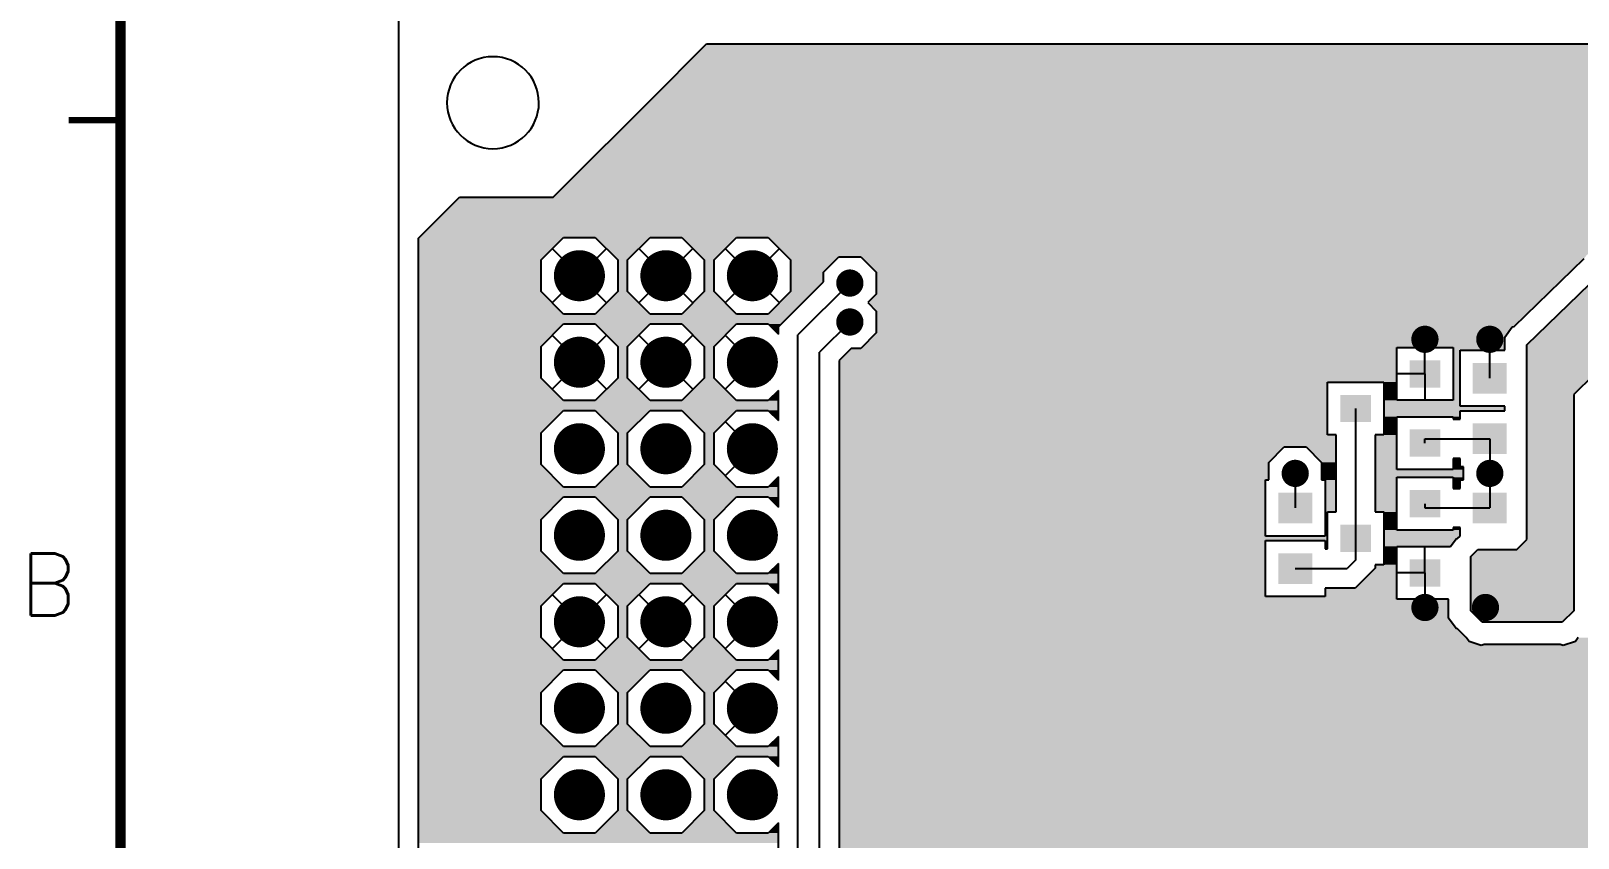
# Model space of a CAD drawing. Extents: x 295 to 953, y 10 to 290.
# Drawn here: x 487.6 to 562.6, y 205.2 to 244.3 of the extents above; entities that cross this region are included whole.
import ezdxf
from ezdxf.enums import TextEntityAlignment as Align

# ---------------------------------------------------------------- set-up
doc = ezdxf.new("R2010")
doc.units = 0
doc.header["$LTSCALE"] = 5
doc.header["$MEASUREMENT"] = 0
doc.layers.get('0').update_dxf_attribs({"linetype": 'CONTINUOUS', "lineweight": 25})
for name, color, linetype in [('L4-BOTTOM_GBR', 6, 'CONTINUOUS'), ('문자', 4, 'CONTINUOUS'), ('테두리', 3, 'CONTINUOUS')]:
    doc.layers.add(name, color=color, linetype=linetype)
doc.styles.get("Standard").update_dxf_attribs({"font": 'simplex.shx'})

# ---------------------------------------------------------------- blocks, each defined once
blk = doc.blocks.new('C')
at = {"layer": '테두리'}
for points, const_width in [([(15, 285), (15, 15), (405, 15), (405, 285), (15, 285)], 0.5), ([(12.5, 240), (15, 240)], 0.3)]:
    blk.add_lwpolyline(points, dxfattribs=dict(at, const_width=const_width))
at = {"layer": '문자'}
blk.add_text('B', height=3, dxfattribs=at).set_placement((11.5, 217.5), align=Align.MIDDLE)

msp = doc.modelspace()

# ---------------------------------------------------------------- linework, layer by layer
at = {"color": 7}
for points, const_width in [([(514.841, 232.46, -1), (513.604, 232.46, -1)], 1.238), ([(519.032, 232.46, -1), (517.795, 232.46, -1)], 1.238), ([(523.223, 232.46, -1), (521.986, 232.46, -1)], 1.238), ([(527.66, 232.104, -1), (527, 232.104, -1)], 0.66), ([(527.66, 230.218, -1), (527, 230.218, -1)], 0.66), ([(514.841, 228.269, -1), (513.604, 228.269, -1)], 1.238), ([(519.032, 228.269, -1), (517.795, 228.269, -1)], 1.238), ([(523.223, 228.269, -1), (521.986, 228.269, -1)], 1.238), ([(555.53, 229.38, -1), (554.87, 229.38, -1)], 0.66), ([(558.674, 229.38, -1), (558.014, 229.38, -1)], 0.66), ([(514.841, 224.078, -1), (513.604, 224.078, -1)], 1.238), ([(519.032, 224.078, -1), (517.795, 224.078, -1)], 1.238), ([(523.223, 224.078, -1), (521.986, 224.078, -1)], 1.238), ([(549.244, 222.884, -1), (548.584, 222.884, -1)], 0.66), ([(558.674, 222.884, -1), (558.014, 222.884, -1)], 0.66), ([(514.841, 219.887, -1), (513.604, 219.887, -1)], 1.238), ([(519.032, 219.887, -1), (517.795, 219.887, -1)], 1.238), ([(523.223, 219.887, -1), (521.986, 219.887, -1)], 1.238), ([(514.841, 215.696, -1), (513.604, 215.696, -1)], 1.238), ([(519.032, 215.696, -1), (517.795, 215.696, -1)], 1.238), ([(523.223, 215.696, -1), (521.986, 215.696, -1)], 1.238), ([(555.53, 216.388, -1), (554.87, 216.388, -1)], 0.66), ([(558.464, 216.388, -1), (557.804, 216.388, -1)], 0.66), ([(514.841, 211.506, -1), (513.604, 211.506, -1)], 1.238), ([(519.032, 211.506, -1), (517.795, 211.506, -1)], 1.238), ([(523.223, 211.506, -1), (521.986, 211.506, -1)], 1.238), ([(514.841, 207.315, -1), (513.604, 207.315, -1)], 1.238), ([(519.032, 207.315, -1), (517.795, 207.315, -1)], 1.238), ([(523.223, 207.315, -1), (521.986, 207.315, -1)], 1.238)]:
    msp.add_lwpolyline(points, format="xyb", close=True, dxfattribs=dict(at, const_width=const_width))
for points in [[(554.458, 228.364), (554.458, 227.044), (555.943, 228.364), (555.943, 227.044)], [(557.519, 228.237), (557.519, 226.751), (559.169, 228.237), (559.169, 226.751)], [(551.105, 226.687), (551.105, 225.367), (552.59, 226.687), (552.59, 225.367)], [(554.458, 225.011), (554.458, 223.691), (555.943, 225.011), (555.943, 223.691)], [(557.519, 225.303), (557.519, 223.818), (559.169, 225.303), (559.169, 223.818)], [(548.089, 221.95), (548.089, 220.465), (549.739, 221.95), (549.739, 220.465)], [(554.458, 222.077), (554.458, 220.757), (555.943, 222.077), (555.943, 220.757)], [(557.519, 221.95), (557.519, 220.465), (559.169, 221.95), (559.169, 220.465)], [(551.105, 220.401), (551.105, 219.081), (552.59, 220.401), (552.59, 219.081)], [(548.089, 219.016), (548.089, 217.531), (549.739, 219.016), (549.739, 217.531)], [(557.519, 219.016), (557.519, 217.531), (559.169, 219.016), (559.169, 217.531)], [(554.458, 218.724), (554.458, 217.404), (555.943, 218.724), (555.943, 217.404)]]:
    msp.add_solid(points, dxfattribs=at)
at = {"layer": 'L4-BOTTOM_GBR', "color": 7}
for p, q in [((505.478, 88.3), (505.478, 246.7)), ((505.478, 88.3), (505.478, 246.7)), ((517.645, 240.955), (520.379, 243.689)), ((520.379, 243.689), (853.916, 243.689)), ((513.454, 236.764), (517.645, 240.955)), ((506.426, 234.274), (508.416, 236.264)), ((508.416, 236.264), (512.954, 236.264)), ((512.954, 236.264), (513.454, 236.764)), ((506.426, 100.726), (506.426, 234.274)), ((512.366, 233.229), (513.454, 234.317)), ((513.454, 234.317), (514.991, 234.317)), ((514.991, 234.317), (516.079, 233.229)), ((516.557, 233.229), (517.645, 234.317)), ((517.645, 234.317), (519.182, 234.317)), ((519.182, 234.317), (520.27, 233.229)), ((520.748, 233.229), (521.836, 234.317)), ((521.836, 234.317), (523.373, 234.317)), ((523.373, 234.317), (524.461, 233.229)), ((512.366, 231.692), (512.366, 233.229)), ((514.223, 232.46), (512.909, 233.774)), ((514.223, 232.46), (515.534, 233.774)), ((516.079, 233.229), (516.079, 231.692)), ((516.557, 231.692), (516.557, 233.229)), ((518.414, 232.46), (517.1, 233.774)), ((518.414, 232.46), (519.725, 233.774)), ((520.27, 233.229), (520.27, 231.692)), ((520.748, 231.692), (520.748, 233.229)), ((522.605, 232.46), (521.291, 233.774)), ((522.605, 232.46), (523.916, 233.774)), ((524.461, 233.229), (524.461, 231.692)), ((526.051, 232.634), (526.801, 233.383)), ((526.801, 233.383), (527.86, 233.383)), ((527.86, 233.383), (528.609, 232.634)), ((559.518, 230.005), (562.921, 233.299)), ((514.223, 232.46), (512.909, 231.149)), ((514.223, 232.46), (515.534, 231.149)), ((518.414, 232.46), (517.1, 231.149)), ((518.414, 232.46), (519.725, 231.149)), ((522.605, 232.46), (521.291, 231.149)), ((522.605, 232.46), (523.916, 231.149)), ((526.051, 232.167), (526.051, 232.634)), ((528.609, 232.634), (528.609, 231.574)), ((560.144, 229.118), (563.69, 232.551)), ((513.454, 230.604), (512.366, 231.692)), ((516.079, 231.692), (514.991, 230.604)), ((517.645, 230.604), (516.557, 231.692)), ((520.27, 231.692), (519.182, 230.604)), ((521.836, 230.604), (520.748, 231.692)), ((524.461, 231.692), (523.373, 230.604)), ((523.867, 229.982), (526.051, 232.167)), ((527.33, 232.104), (524.816, 229.589)), ((528.609, 231.574), (528.196, 231.162)), ((528.196, 231.162), (528.609, 230.748)), ((514.991, 230.604), (513.454, 230.604)), ((519.182, 230.604), (517.645, 230.604)), ((523.373, 230.604), (521.836, 230.604)), ((527.33, 230.218), (525.863, 228.751)), ((528.609, 230.748), (528.609, 229.688)), ((512.366, 229.038), (513.454, 230.126)), ((514.223, 228.269), (512.909, 229.583)), ((513.454, 230.126), (514.991, 230.126)), ((514.223, 228.269), (515.534, 229.583)), ((514.991, 230.126), (516.079, 229.038)), ((516.557, 229.038), (517.645, 230.126)), ((518.414, 228.269), (517.1, 229.583)), ((517.645, 230.126), (519.182, 230.126)), ((518.414, 228.269), (519.725, 229.583)), ((519.182, 230.126), (520.27, 229.038)), ((520.748, 229.038), (521.836, 230.126)), ((522.605, 228.269), (521.291, 229.583)), ((521.836, 230.126), (523.373, 230.126)), ((523.373, 230.126), (523.867, 229.632)), ((523.867, 229.632), (523.867, 229.982)), ((524.816, 152.832), (524.816, 229.589)), ((528.609, 229.688), (527.86, 228.939)), ((559.071, 229.479), (559.434, 229.977)), ((559.071, 228.855), (559.071, 229.479)), ((559.434, 229.977), (559.518, 230.005)), ((512.366, 227.501), (512.366, 229.038)), ((516.079, 229.038), (516.079, 227.501)), ((516.557, 227.501), (516.557, 229.038)), ((520.27, 229.038), (520.27, 227.501)), ((520.748, 227.501), (520.748, 229.038)), ((525.863, 143.674), (525.863, 228.751)), ((527.393, 228.939), (526.812, 228.359)), ((527.86, 228.939), (527.393, 228.939)), ((553.839, 228.982), (556.562, 228.982)), ((553.839, 226.425), (553.839, 228.982)), ((555.2, 227.704), (555.2, 229.38)), ((555.2, 227.704), (555.2, 228.982)), ((556.562, 228.982), (556.562, 226.425)), ((556.9, 228.855), (559.071, 228.855)), ((556.9, 226.133), (556.9, 228.855)), ((558.344, 227.494), (558.344, 229.38)), ((558.344, 227.494), (558.344, 228.855)), ((560.144, 219.689), (560.144, 229.118)), ((514.223, 228.269), (512.909, 226.958)), ((514.223, 228.269), (515.534, 226.958)), ((518.414, 228.269), (517.1, 226.958)), ((518.414, 228.269), (519.725, 226.958)), ((522.605, 228.269), (521.291, 226.958)), ((526.812, 228.359), (526.812, 204.057)), ((564.414, 228.674), (562.411, 226.709)), ((513.454, 226.413), (512.366, 227.501)), ((516.079, 227.501), (514.991, 226.413)), ((517.645, 226.413), (516.557, 227.501)), ((520.27, 227.501), (519.182, 226.413)), ((521.836, 226.413), (520.748, 227.501)), ((550.486, 227.306), (553.209, 227.306)), ((550.486, 224.748), (550.486, 227.306)), ((553.209, 227.306), (553.209, 224.748)), ((555.2, 227.704), (553.839, 227.704)), ((555.2, 227.704), (555.2, 226.425)), ((523.867, 226.907), (523.373, 226.413)), ((523.867, 225.441), (523.867, 226.907)), ((562.411, 226.709), (562.411, 216.229)), ((512.366, 224.847), (513.454, 225.935)), ((514.991, 226.413), (513.454, 226.413)), ((513.454, 225.935), (514.991, 225.935)), ((514.991, 225.935), (516.079, 224.847)), ((516.557, 224.847), (517.645, 225.935)), ((519.182, 226.413), (517.645, 226.413)), ((517.645, 225.935), (519.182, 225.935)), ((519.182, 225.935), (520.27, 224.847)), ((520.748, 224.847), (521.836, 225.935)), ((523.373, 226.413), (521.836, 226.413)), ((521.836, 225.935), (523.373, 225.935)), ((523.373, 225.935), (523.867, 225.441)), ((551.848, 219.741), (551.848, 226.027)), ((556.562, 226.425), (553.839, 226.425)), ((559.071, 226.133), (556.9, 226.133)), ((556.9, 225.922), (559.071, 225.922)), ((556.9, 225.509), (556.9, 225.922)), ((559.071, 225.922), (559.071, 226.133)), ((522.605, 224.078), (521.291, 225.392)), ((553.839, 225.63), (556.562, 225.63)), ((553.839, 223.072), (553.839, 225.63)), ((556.562, 225.63), (556.562, 225.509)), ((556.562, 225.509), (556.9, 225.509)), ((512.366, 223.31), (512.366, 224.847)), ((516.079, 224.847), (516.079, 223.31)), ((516.557, 223.31), (516.557, 224.847)), ((520.27, 224.847), (520.27, 223.31)), ((520.748, 223.31), (520.748, 224.847)), ((550.899, 224.748), (550.486, 224.748)), ((550.899, 221.019), (550.899, 224.748)), ((552.796, 224.748), (552.796, 221.019)), ((553.209, 224.748), (552.796, 224.748)), ((555.2, 224.56), (558.344, 224.56)), ((555.2, 224.351), (555.2, 224.56)), ((558.344, 224.56), (558.344, 222.884)), ((522.605, 224.078), (521.291, 222.767)), ((547.635, 223.414), (548.384, 224.163)), ((548.384, 224.163), (549.443, 224.163)), ((549.443, 224.163), (550.193, 223.414)), ((556.562, 223.612), (556.562, 223.072)), ((556.9, 223.612), (556.562, 223.612)), ((556.9, 223.199), (556.9, 223.612)), ((513.454, 222.222), (512.366, 223.31)), ((516.079, 223.31), (514.991, 222.222)), ((517.645, 222.222), (516.557, 223.31)), ((520.27, 223.31), (519.182, 222.222)), ((521.836, 222.222), (520.748, 223.31)), ((523.867, 222.716), (523.373, 222.222)), ((523.867, 221.25), (523.867, 222.716)), ((547.635, 222.569), (547.635, 223.414)), ((548.914, 222.884), (548.914, 221.208)), ((550.193, 223.414), (550.193, 222.569)), ((556.562, 223.072), (553.839, 223.072)), ((553.839, 222.696), (556.562, 222.696)), ((553.839, 220.138), (553.839, 222.696)), ((556.562, 222.696), (556.562, 222.156)), ((557.065, 223.199), (556.9, 223.199)), ((557.065, 222.569), (557.065, 223.199)), ((558.344, 222.884), (558.344, 221.208)), ((514.991, 222.222), (513.454, 222.222)), ((519.182, 222.222), (517.645, 222.222)), ((523.373, 222.222), (521.836, 222.222)), ((547.47, 222.569), (547.635, 222.569)), ((547.47, 219.846), (547.47, 222.569)), ((550.193, 222.569), (550.358, 222.569)), ((550.358, 222.569), (550.358, 219.846)), ((556.562, 222.156), (556.9, 222.156)), ((556.9, 222.569), (557.065, 222.569)), ((556.9, 222.156), (556.9, 222.569)), ((512.366, 220.656), (513.454, 221.744)), ((513.454, 221.744), (514.991, 221.744)), ((514.991, 221.744), (516.079, 220.656)), ((516.557, 220.656), (517.645, 221.744)), ((517.645, 221.744), (519.182, 221.744)), ((519.182, 221.744), (520.27, 220.656)), ((520.748, 220.656), (521.836, 221.744)), ((521.836, 221.744), (523.373, 221.744)), ((523.373, 221.744), (523.867, 221.25)), ((555.2, 221.417), (555.2, 221.208)), ((555.2, 221.208), (558.344, 221.208)), ((512.366, 219.119), (512.366, 220.656)), ((516.079, 220.656), (516.079, 219.119)), ((516.557, 219.119), (516.557, 220.656)), ((520.27, 220.656), (520.27, 219.119)), ((520.748, 219.119), (520.748, 220.656)), ((550.486, 221.019), (550.899, 221.019)), ((550.486, 219.223), (550.486, 221.019)), ((552.796, 221.019), (553.209, 221.019)), ((553.209, 221.019), (553.209, 218.462)), ((550.358, 219.846), (547.47, 219.846)), ((551.848, 218.693), (551.848, 219.741)), ((556.562, 220.138), (553.839, 220.138)), ((556.443, 219.343), (556.71, 219.709)), ((556.562, 220.259), (556.562, 220.138)), ((556.9, 220.259), (556.562, 220.259)), ((556.71, 219.709), (556.786, 219.734)), ((556.786, 219.734), (556.9, 219.848)), ((556.9, 219.848), (556.9, 220.259)), ((559.652, 219.198), (560.144, 219.689)), ((513.454, 218.031), (512.366, 219.119)), ((516.079, 219.119), (514.991, 218.031)), ((517.645, 218.031), (516.557, 219.119)), ((520.27, 219.119), (519.182, 218.031)), ((521.836, 218.031), (520.748, 219.119)), ((547.47, 219.635), (550.358, 219.635)), ((547.47, 216.913), (547.47, 219.635)), ((550.358, 219.635), (550.358, 219.223)), ((550.358, 219.223), (550.486, 219.223)), ((553.839, 219.343), (556.443, 219.343)), ((553.839, 216.786), (553.839, 219.343)), ((555.2, 218.064), (555.2, 219.343)), ((557.42, 218.851), (557.766, 219.198)), ((557.766, 219.198), (559.652, 219.198)), ((523.867, 218.525), (523.373, 218.031)), ((523.867, 217.059), (523.867, 218.525)), ((548.914, 218.274), (551.428, 218.274)), ((551.848, 218.693), (551.428, 218.274)), ((552.796, 218.3), (551.821, 217.325)), ((553.209, 218.462), (552.796, 218.462)), ((552.796, 218.462), (552.796, 218.3)), ((557.42, 216.229), (557.42, 218.851)), ((512.366, 216.465), (513.454, 217.553)), ((514.991, 218.031), (513.454, 218.031)), ((513.454, 217.553), (514.991, 217.553)), ((514.991, 217.553), (516.079, 216.465)), ((516.557, 216.465), (517.645, 217.553)), ((519.182, 218.031), (517.645, 218.031)), ((517.645, 217.553), (519.182, 217.553)), ((519.182, 217.553), (520.27, 216.465)), ((520.748, 216.465), (521.836, 217.553)), ((523.373, 218.031), (521.836, 218.031)), ((521.836, 217.553), (523.373, 217.553)), ((523.373, 217.553), (523.867, 217.059)), ((555.2, 218.064), (553.839, 218.064)), ((555.2, 218.064), (555.2, 216.388)), ((555.2, 218.064), (555.2, 216.786)), ((514.223, 215.696), (512.909, 217.01)), ((514.223, 215.696), (515.534, 217.01)), ((518.414, 215.696), (517.1, 217.01)), ((518.414, 215.696), (519.725, 217.01)), ((522.605, 215.696), (521.291, 217.01)), ((550.358, 216.913), (547.47, 216.913)), ((550.358, 217.325), (550.358, 216.913)), ((551.821, 217.325), (550.358, 217.325)), ((556.347, 216.786), (553.839, 216.786)), ((556.347, 215.87), (556.347, 216.786)), ((512.366, 214.928), (512.366, 216.465)), ((516.079, 216.465), (516.079, 214.928)), ((516.557, 214.928), (516.557, 216.465)), ((520.27, 216.465), (520.27, 214.928)), ((520.748, 214.928), (520.748, 216.465)), ((557.976, 215.673), (557.42, 216.229)), ((562.411, 216.229), (561.855, 215.673)), ((514.223, 215.696), (512.909, 214.385)), ((514.223, 215.696), (515.534, 214.385)), ((518.414, 215.696), (517.1, 214.385)), ((518.414, 215.696), (519.725, 214.385)), ((522.605, 215.696), (521.291, 214.385)), ((556.71, 215.371), (556.347, 215.87)), ((556.786, 215.347), (556.71, 215.371)), ((557.2, 214.931), (556.786, 215.347)), ((561.855, 215.673), (557.976, 215.673)), ((513.454, 213.84), (512.366, 214.928)), ((516.079, 214.928), (514.991, 213.84)), ((517.645, 213.84), (516.557, 214.928)), ((520.27, 214.928), (519.182, 213.84)), ((521.836, 213.84), (520.748, 214.928)), ((557.339, 214.743), (557.2, 214.931)), ((557.924, 214.551), (557.339, 214.743)), ((558.075, 214.601), (557.924, 214.551)), ((561.756, 214.601), (558.075, 214.601)), ((561.906, 214.551), (561.756, 214.601)), ((562.492, 214.743), (561.906, 214.551)), ((562.629, 214.931), (562.492, 214.743)), ((514.991, 213.84), (513.454, 213.84)), ((519.182, 213.84), (517.645, 213.84)), ((523.373, 213.84), (521.836, 213.84)), ((523.867, 214.334), (523.373, 213.84)), ((523.867, 212.868), (523.867, 214.334)), ((512.366, 212.274), (513.454, 213.362)), ((513.454, 213.362), (514.991, 213.362)), ((514.991, 213.362), (516.079, 212.274)), ((516.557, 212.274), (517.645, 213.362)), ((517.645, 213.362), (519.182, 213.362)), ((519.182, 213.362), (520.27, 212.274)), ((520.748, 212.274), (521.836, 213.362)), ((521.836, 213.362), (523.373, 213.362)), ((523.373, 213.362), (523.867, 212.868)), ((512.366, 210.737), (512.366, 212.274)), ((516.079, 212.274), (516.079, 210.737)), ((516.557, 210.737), (516.557, 212.274)), ((520.27, 212.274), (520.27, 210.737)), ((520.748, 210.737), (520.748, 212.274)), ((522.605, 211.506), (521.291, 212.819)), ((522.605, 211.506), (521.291, 210.194)), ((513.454, 209.649), (512.366, 210.737)), ((516.079, 210.737), (514.991, 209.649)), ((517.645, 209.649), (516.557, 210.737)), ((520.27, 210.737), (519.182, 209.649)), ((521.836, 209.649), (520.748, 210.737)), ((523.867, 210.143), (523.373, 209.649)), ((523.867, 208.677), (523.867, 210.143)), ((514.991, 209.649), (513.454, 209.649)), ((519.182, 209.649), (517.645, 209.649)), ((523.373, 209.649), (521.836, 209.649)), ((512.366, 208.083), (513.454, 209.171)), ((513.454, 209.171), (514.991, 209.171)), ((514.991, 209.171), (516.079, 208.083)), ((516.557, 208.083), (517.645, 209.171)), ((517.645, 209.171), (519.182, 209.171)), ((519.182, 209.171), (520.27, 208.083)), ((520.748, 208.083), (521.836, 209.171)), ((521.836, 209.171), (523.373, 209.171)), ((523.373, 209.171), (523.867, 208.677)), ((512.366, 206.546), (512.366, 208.083)), ((516.079, 208.083), (516.079, 206.546)), ((516.557, 206.546), (516.557, 208.083)), ((520.27, 208.083), (520.27, 206.546)), ((520.748, 206.546), (520.748, 208.083)), ((513.454, 205.458), (512.366, 206.546)), ((516.079, 206.546), (514.991, 205.458)), ((517.645, 205.458), (516.557, 206.546)), ((520.27, 206.546), (519.182, 205.458)), ((521.836, 205.458), (520.748, 206.546)), ((514.991, 205.458), (513.454, 205.458)), ((519.182, 205.458), (517.645, 205.458)), ((523.373, 205.458), (521.836, 205.458)), ((523.867, 205.952), (523.373, 205.458)), ((523.867, 204.486), (523.867, 205.952))]:
    msp.add_line(p, q, dxfattribs=at)
for radius, start, end in [(2.227, 0, 180), (2.228, 180, 0)]:
    msp.add_arc((510.032, 240.843), radius, start, end, dxfattribs=at)
for points in [[(853.916, 243.441), (853.916, 243.689), (520.131, 243.441), (520.379, 243.689)], [(726.414, 240.955), (726.414, 243.383), (517.645, 240.955), (520.073, 243.383)], [(773.428, 243.383), (773.485, 243.441), (520.073, 243.383), (520.131, 243.441)], [(702.912, 239.968), (703.661, 240.717), (516.658, 239.968), (517.407, 240.717)], [(726.414, 240.717), (726.414, 240.955), (517.407, 240.717), (517.645, 240.955)], [(702.912, 239.389), (702.912, 239.968), (516.079, 239.389), (516.658, 239.968)], [(624.256, 239.009), (624.395, 239.197), (515.699, 239.009), (515.887, 239.197)], [(624.395, 239.197), (624.98, 239.389), (515.887, 239.197), (516.079, 239.389)], [(622.961, 237.712), (624.256, 239.009), (514.402, 237.712), (515.699, 239.009)], [(605.116, 237.521), (605.702, 237.712), (514.211, 237.521), (514.402, 237.712)], [(604.403, 236.764), (604.979, 237.335), (513.454, 236.764), (514.025, 237.335)], [(604.979, 237.335), (605.116, 237.521), (514.025, 237.335), (514.211, 237.521)], [(602.941, 235.315), (603.898, 236.264), (507.467, 235.315), (508.416, 236.264)], [(603.898, 236.264), (603.898, 236.264), (508.416, 236.264), (512.954, 236.264)], [(603.898, 236.264), (604.403, 236.764), (512.954, 236.264), (513.454, 236.764)], [(590.04, 234.317), (591.038, 235.315), (506.469, 234.317), (507.467, 235.315)], [(513.411, 234.274), (513.454, 234.317), (506.426, 234.274), (506.469, 234.317)], [(512.366, 233.229), (513.411, 234.274), (506.426, 233.229), (506.426, 234.274)], [(517.645, 234.317), (517.645, 234.317), (514.991, 234.317), (513.454, 234.317)], [(516.557, 233.229), (517.645, 234.317), (516.079, 233.229), (514.991, 234.317)], [(521.836, 234.317), (521.836, 234.317), (519.182, 234.317), (517.645, 234.317)], [(520.748, 233.229), (521.836, 234.317), (520.27, 233.229), (519.182, 234.317)], [(590.04, 234.317), (590.04, 234.317), (523.373, 234.317), (521.836, 234.317)], [(589.565, 233.842), (590.04, 234.317), (523.849, 233.842), (523.373, 234.317)], [(512.366, 231.692), (512.366, 233.229), (506.426, 231.692), (506.426, 233.229)], [(516.557, 231.692), (516.557, 233.229), (516.079, 231.692), (516.079, 233.229)], [(520.748, 231.692), (520.748, 233.229), (520.27, 231.692), (520.27, 233.229)], [(589.565, 233.673), (589.565, 233.842), (524.017, 233.673), (523.849, 233.842)], [(563.054, 233.482), (563.64, 233.673), (524.208, 233.482), (524.017, 233.673)], [(562.982, 233.383), (563.054, 233.482), (524.307, 233.383), (524.208, 233.482)], [(526.647, 233.229), (526.801, 233.383), (524.461, 233.229), (524.307, 233.383)], [(526.051, 232.634), (526.647, 233.229), (524.461, 232.634), (524.461, 233.229)], [(562.982, 233.383), (562.982, 233.383), (527.86, 233.383), (526.801, 233.383)], [(562.921, 233.299), (562.982, 233.383), (527.944, 233.299), (527.86, 233.383)], [(562.234, 232.634), (562.921, 233.299), (528.609, 232.634), (527.944, 233.299)], [(526.051, 232.167), (526.051, 232.634), (524.461, 232.167), (524.461, 232.634)], [(561.139, 231.574), (562.234, 232.634), (528.609, 231.574), (528.609, 232.634)], [(589.71, 229.118), (586.276, 232.551), (560.144, 229.118), (563.69, 232.551)], [(513.454, 230.604), (512.366, 231.692), (506.426, 230.604), (506.426, 231.692)], [(517.645, 230.604), (516.557, 231.692), (514.991, 230.604), (516.079, 231.692)], [(521.836, 230.604), (520.748, 231.692), (519.182, 230.604), (520.27, 231.692)], [(524.489, 230.604), (525.576, 231.692), (523.373, 230.604), (524.461, 231.692)], [(525.576, 231.692), (526.051, 232.167), (524.461, 231.692), (524.461, 232.167)], [(560.713, 231.162), (561.139, 231.574), (528.196, 231.162), (528.609, 231.574)], [(560.285, 230.748), (560.713, 231.162), (528.609, 230.748), (528.196, 231.162)], [(524.01, 230.126), (524.489, 230.604), (506.426, 230.126), (506.426, 230.604)], [(517.645, 230.604), (517.645, 230.604), (513.454, 230.604), (514.991, 230.604)], [(524.489, 230.604), (524.489, 230.604), (517.645, 230.604), (519.182, 230.604)], [(559.518, 230.005), (560.285, 230.748), (528.609, 230.005), (528.609, 230.748)], [(512.366, 229.038), (513.454, 230.126), (506.426, 229.038), (506.426, 230.126)], [(517.645, 230.126), (517.645, 230.126), (514.991, 230.126), (513.454, 230.126)], [(516.557, 229.038), (517.645, 230.126), (516.079, 229.038), (514.991, 230.126)], [(521.836, 230.126), (521.836, 230.126), (519.182, 230.126), (517.645, 230.126)], [(520.748, 229.038), (521.836, 230.126), (520.27, 229.038), (519.182, 230.126)], [(524.01, 230.126), (524.01, 230.126), (523.373, 230.126), (521.836, 230.126)], [(523.867, 229.982), (524.01, 230.126), (523.517, 229.982), (523.373, 230.126)], [(523.867, 229.632), (523.867, 229.982), (523.867, 229.632), (523.517, 229.982)], [(559.071, 228.982), (559.071, 229.479), (527.903, 228.982), (528.399, 229.479)], [(559.071, 229.479), (559.224, 229.688), (528.399, 229.479), (528.609, 229.688)], [(559.434, 229.977), (559.518, 230.005), (528.609, 229.977), (528.609, 230.005)], [(559.224, 229.688), (559.434, 229.977), (528.609, 229.688), (528.609, 229.977)], [(512.366, 227.501), (512.366, 229.038), (506.426, 227.501), (506.426, 229.038)], [(516.557, 227.501), (516.557, 229.038), (516.079, 227.501), (516.079, 229.038)], [(520.748, 227.501), (520.748, 229.038), (520.27, 227.501), (520.27, 229.038)], [(553.839, 228.359), (553.839, 228.939), (526.812, 228.359), (527.393, 228.939)], [(553.839, 228.939), (553.839, 228.939), (527.393, 228.939), (527.86, 228.939)], [(553.839, 228.939), (553.839, 228.982), (527.86, 228.939), (527.903, 228.982)], [(559.071, 228.982), (559.071, 228.982), (556.562, 228.982), (553.839, 228.982)], [(559.071, 228.855), (559.071, 228.982), (556.562, 228.855), (556.562, 228.982)], [(556.9, 226.425), (556.9, 228.855), (556.562, 226.425), (556.562, 228.855)], [(589.989, 228.839), (589.71, 229.118), (560.144, 228.839), (560.144, 229.118)], [(613.914, 228.674), (614.079, 228.839), (560.144, 228.674), (560.144, 228.839)], [(553.839, 227.306), (553.839, 228.359), (526.812, 227.306), (526.812, 228.359)], [(562.411, 226.709), (564.414, 228.674), (560.144, 226.709), (560.144, 228.674)], [(513.454, 226.413), (512.366, 227.501), (506.426, 226.413), (506.426, 227.501)], [(517.645, 226.413), (516.557, 227.501), (514.991, 226.413), (516.079, 227.501)], [(521.836, 226.413), (520.748, 227.501), (519.182, 226.413), (520.27, 227.501)], [(550.486, 224.748), (550.486, 227.306), (526.812, 224.748), (526.812, 227.306)], [(553.839, 227.306), (553.839, 227.306), (553.209, 227.306), (550.486, 227.306)], [(553.839, 226.425), (553.839, 227.306), (553.209, 226.425), (553.209, 227.306)], [(523.867, 226.413), (523.867, 226.907), (523.373, 226.413), (523.867, 226.907)], [(562.411, 219.689), (562.411, 226.709), (560.144, 219.689), (560.144, 226.709)], [(523.867, 225.935), (523.867, 226.413), (506.426, 225.935), (506.426, 226.413)], [(512.366, 224.847), (513.454, 225.935), (506.426, 224.847), (506.426, 225.935)], [(517.645, 226.413), (517.645, 226.413), (513.454, 226.413), (514.991, 226.413)], [(517.645, 225.935), (517.645, 225.935), (514.991, 225.935), (513.454, 225.935)], [(516.557, 224.847), (517.645, 225.935), (516.079, 224.847), (514.991, 225.935)], [(523.867, 226.413), (523.867, 226.413), (517.645, 226.413), (519.182, 226.413)], [(521.836, 225.935), (521.836, 225.935), (519.182, 225.935), (517.645, 225.935)], [(520.748, 224.847), (521.836, 225.935), (520.27, 224.847), (519.182, 225.935)], [(523.867, 225.935), (523.867, 225.935), (523.373, 225.935), (521.836, 225.935)], [(523.867, 225.441), (523.867, 225.935), (523.867, 225.441), (523.373, 225.935)], [(556.9, 226.133), (556.9, 226.425), (553.209, 226.133), (553.209, 226.425)], [(559.071, 225.922), (559.071, 226.133), (553.209, 225.922), (553.209, 226.133)], [(556.9, 225.63), (556.9, 225.922), (553.209, 225.63), (553.209, 225.922)], [(553.839, 224.748), (553.839, 225.63), (553.209, 224.748), (553.209, 225.63)], [(556.9, 225.629), (556.9, 225.63), (556.562, 225.629), (553.839, 225.63)], [(556.9, 225.509), (556.9, 225.629), (556.562, 225.509), (556.562, 225.629)], [(512.366, 223.31), (512.366, 224.847), (506.426, 223.31), (506.426, 224.847)], [(516.557, 223.31), (516.557, 224.847), (516.079, 223.31), (516.079, 224.847)], [(520.748, 223.31), (520.748, 224.847), (520.27, 223.31), (520.27, 224.847)], [(550.899, 224.163), (550.899, 224.748), (526.812, 224.163), (526.812, 224.748)], [(553.839, 223.072), (553.839, 224.748), (552.796, 223.072), (552.796, 224.748)], [(553.839, 224.748), (553.839, 224.748), (552.796, 224.748), (553.209, 224.748)], [(547.635, 223.414), (548.384, 224.163), (526.812, 223.414), (526.812, 224.163)], [(550.899, 224.163), (550.899, 224.163), (549.443, 224.163), (548.384, 224.163)], [(550.899, 223.414), (550.899, 224.163), (550.193, 223.414), (549.443, 224.163)], [(556.9, 223.199), (556.9, 223.612), (556.562, 223.199), (556.562, 223.612)], [(556.9, 223.612), (556.9, 223.612), (556.562, 223.612), (556.9, 223.612)], [(513.454, 222.222), (512.366, 223.31), (506.426, 222.222), (506.426, 223.31)], [(517.645, 222.222), (516.557, 223.31), (514.991, 222.222), (516.079, 223.31)], [(521.836, 222.222), (520.748, 223.31), (519.182, 222.222), (520.27, 223.31)], [(523.867, 222.222), (523.867, 222.716), (523.373, 222.222), (523.867, 222.716)], [(547.635, 222.569), (547.635, 223.414), (526.812, 222.569), (526.812, 223.414)], [(550.899, 222.569), (550.899, 223.414), (550.193, 222.569), (550.193, 223.414)], [(557.065, 222.696), (557.065, 223.072), (552.796, 222.696), (552.796, 223.072)], [(553.839, 221.019), (553.839, 222.696), (552.796, 221.019), (552.796, 222.696)], [(557.065, 222.696), (557.065, 222.696), (556.562, 222.696), (553.839, 222.696)], [(557.065, 223.072), (557.065, 223.199), (556.562, 223.072), (556.562, 223.199)], [(557.065, 222.569), (557.065, 222.696), (556.562, 222.569), (556.562, 222.696)], [(523.867, 221.744), (523.867, 222.222), (506.426, 221.744), (506.426, 222.222)], [(517.645, 222.222), (517.645, 222.222), (513.454, 222.222), (514.991, 222.222)], [(523.867, 222.222), (523.867, 222.222), (517.645, 222.222), (519.182, 222.222)], [(547.47, 219.846), (547.47, 222.569), (526.812, 219.846), (526.812, 222.569)], [(550.899, 222.569), (550.899, 222.569), (550.358, 222.569), (550.193, 222.569)], [(550.899, 221.019), (550.899, 222.569), (550.358, 221.019), (550.358, 222.569)], [(556.9, 222.156), (556.9, 222.569), (556.562, 222.156), (556.562, 222.569)], [(512.366, 220.656), (513.454, 221.744), (506.426, 220.656), (506.426, 221.744)], [(517.645, 221.744), (517.645, 221.744), (514.991, 221.744), (513.454, 221.744)], [(516.557, 220.656), (517.645, 221.744), (516.079, 220.656), (514.991, 221.744)], [(521.836, 221.744), (521.836, 221.744), (519.182, 221.744), (517.645, 221.744)], [(520.748, 220.656), (521.836, 221.744), (520.27, 220.656), (519.182, 221.744)], [(523.867, 221.744), (523.867, 221.744), (523.373, 221.744), (521.836, 221.744)], [(523.867, 221.25), (523.867, 221.744), (523.867, 221.25), (523.373, 221.744)], [(512.366, 219.119), (512.366, 220.656), (506.426, 219.119), (506.426, 220.656)], [(516.557, 219.119), (516.557, 220.656), (516.079, 219.119), (516.079, 220.656)], [(520.748, 219.119), (520.748, 220.656), (520.27, 219.119), (520.27, 220.656)], [(550.486, 219.846), (550.486, 221.019), (550.358, 219.846), (550.358, 221.019)], [(553.839, 221.019), (553.839, 221.019), (553.209, 221.019), (552.796, 221.019)], [(553.839, 220.138), (553.839, 221.019), (553.209, 220.138), (553.209, 221.019)], [(550.486, 219.635), (550.486, 219.846), (526.812, 219.635), (526.812, 219.846)], [(556.9, 219.848), (556.9, 220.138), (553.209, 219.848), (553.209, 220.138)], [(556.786, 219.734), (556.9, 219.848), (553.209, 219.734), (553.209, 219.848)], [(556.71, 219.709), (556.786, 219.734), (553.209, 219.709), (553.209, 219.734)], [(556.443, 219.343), (556.71, 219.709), (553.209, 219.343), (553.209, 219.709)], [(556.9, 220.138), (556.9, 220.259), (556.562, 220.138), (556.562, 220.259)], [(556.9, 220.259), (556.9, 220.259), (556.562, 220.259), (556.9, 220.259)], [(562.411, 219.198), (562.411, 219.689), (559.652, 219.198), (560.144, 219.689)], [(513.454, 218.031), (512.366, 219.119), (506.426, 218.031), (506.426, 219.119)], [(517.645, 218.031), (516.557, 219.119), (514.991, 218.031), (516.079, 219.119)], [(521.836, 218.031), (520.748, 219.119), (519.182, 218.031), (520.27, 219.119)], [(547.47, 216.913), (547.47, 219.635), (526.812, 216.913), (526.812, 219.635)], [(550.486, 219.635), (550.486, 219.635), (550.358, 219.635), (547.47, 219.635)], [(550.486, 219.223), (550.486, 219.635), (550.358, 219.223), (550.358, 219.635)], [(553.839, 218.462), (553.839, 219.343), (553.209, 218.462), (553.209, 219.343)], [(562.411, 218.851), (562.411, 219.198), (557.42, 218.851), (557.766, 219.198)], [(562.411, 219.198), (562.411, 219.198), (557.766, 219.198), (559.652, 219.198)], [(523.867, 218.031), (523.867, 218.525), (523.373, 218.031), (523.867, 218.525)], [(553.839, 217.325), (553.839, 218.3), (551.821, 217.325), (552.796, 218.3)], [(553.839, 218.3), (553.839, 218.462), (552.796, 218.3), (552.796, 218.462)], [(553.839, 218.462), (553.839, 218.462), (552.796, 218.462), (553.209, 218.462)], [(562.411, 216.229), (562.411, 218.851), (557.42, 216.229), (557.42, 218.851)], [(523.867, 217.553), (523.867, 218.031), (506.426, 217.553), (506.426, 218.031)], [(512.366, 216.465), (513.454, 217.553), (506.426, 216.465), (506.426, 217.553)], [(517.645, 218.031), (517.645, 218.031), (513.454, 218.031), (514.991, 218.031)], [(517.645, 217.553), (517.645, 217.553), (514.991, 217.553), (513.454, 217.553)], [(516.557, 216.465), (517.645, 217.553), (516.079, 216.465), (514.991, 217.553)], [(523.867, 218.031), (523.867, 218.031), (517.645, 218.031), (519.182, 218.031)], [(521.836, 217.553), (521.836, 217.553), (519.182, 217.553), (517.645, 217.553)], [(520.748, 216.465), (521.836, 217.553), (520.27, 216.465), (519.182, 217.553)], [(523.867, 217.553), (523.867, 217.553), (523.373, 217.553), (521.836, 217.553)], [(523.867, 217.059), (523.867, 217.553), (523.867, 217.059), (523.373, 217.553)], [(553.839, 216.786), (553.839, 216.913), (526.812, 216.786), (526.812, 216.913)], [(556.347, 215.87), (556.347, 216.786), (526.812, 215.87), (526.812, 216.786)], [(553.839, 216.913), (553.839, 217.325), (550.358, 216.913), (550.358, 217.325)], [(553.839, 217.325), (553.839, 217.325), (550.358, 217.325), (550.486, 217.325)], [(553.839, 217.325), (553.839, 217.325), (550.486, 217.325), (551.821, 217.325)], [(512.366, 214.928), (512.366, 216.465), (506.426, 214.928), (506.426, 216.465)], [(516.557, 214.928), (516.557, 216.465), (516.079, 214.928), (516.079, 216.465)], [(520.748, 214.928), (520.748, 216.465), (520.27, 214.928), (520.27, 216.465)], [(561.855, 215.673), (562.411, 216.229), (557.976, 215.673), (557.42, 216.229)], [(556.71, 215.371), (556.347, 215.87), (526.812, 215.371), (526.812, 215.87)], [(556.786, 215.347), (556.71, 215.371), (526.812, 215.347), (526.812, 215.371)], [(557.2, 214.931), (556.786, 215.347), (526.812, 214.931), (526.812, 215.347)], [(513.454, 213.84), (512.366, 214.928), (506.426, 213.84), (506.426, 214.928)], [(517.645, 213.84), (516.557, 214.928), (514.991, 213.84), (516.079, 214.928)], [(521.836, 213.84), (520.748, 214.928), (519.182, 213.84), (520.27, 214.928)], [(557.339, 214.743), (557.2, 214.931), (526.812, 214.743), (526.812, 214.931)], [(557.924, 214.551), (557.339, 214.743), (526.812, 214.551), (526.812, 214.743)], [(580.429, 213.487), (580.429, 214.551), (526.812, 213.487), (526.812, 214.551)], [(561.906, 214.551), (561.756, 214.601), (557.924, 214.551), (558.075, 214.601)], [(561.756, 214.601), (561.756, 214.601), (558.075, 214.601), (561.756, 214.601)], [(580.429, 214.551), (580.429, 214.743), (561.906, 214.551), (562.492, 214.743)], [(580.429, 214.743), (580.429, 214.931), (562.492, 214.743), (562.629, 214.931)], [(523.867, 213.362), (523.867, 213.84), (506.426, 213.362), (506.426, 213.84)], [(517.645, 213.84), (517.645, 213.84), (513.454, 213.84), (514.991, 213.84)], [(523.867, 213.84), (523.867, 213.84), (517.645, 213.84), (519.182, 213.84)], [(523.867, 213.84), (523.867, 214.334), (523.373, 213.84), (523.867, 214.334)], [(512.366, 212.274), (513.454, 213.362), (506.426, 212.274), (506.426, 213.362)], [(517.645, 213.362), (517.645, 213.362), (514.991, 213.362), (513.454, 213.362)], [(516.557, 212.274), (517.645, 213.362), (516.079, 212.274), (514.991, 213.362)], [(521.836, 213.362), (521.836, 213.362), (519.182, 213.362), (517.645, 213.362)], [(520.748, 212.274), (521.836, 213.362), (520.27, 212.274), (519.182, 213.362)], [(523.867, 213.362), (523.867, 213.362), (523.373, 213.362), (521.836, 213.362)], [(523.867, 212.868), (523.867, 213.362), (523.867, 212.868), (523.373, 213.362)], [(581.709, 212.207), (580.429, 213.487), (526.812, 212.207), (526.812, 213.487)], [(512.366, 210.737), (512.366, 212.274), (506.426, 210.737), (506.426, 212.274)], [(516.557, 210.737), (516.557, 212.274), (516.079, 210.737), (516.079, 212.274)], [(520.748, 210.737), (520.748, 212.274), (520.27, 210.737), (520.27, 212.274)], [(650.645, 211.578), (650.645, 212.207), (526.812, 211.578), (526.812, 212.207)], [(625.541, 210.25), (626.87, 211.578), (526.812, 210.25), (526.812, 211.578)], [(513.454, 209.649), (512.366, 210.737), (506.426, 209.649), (506.426, 210.737)], [(517.645, 209.649), (516.557, 210.737), (514.991, 209.649), (516.079, 210.737)], [(521.836, 209.649), (520.748, 210.737), (519.182, 209.649), (520.27, 210.737)], [(523.867, 209.649), (523.867, 210.143), (523.373, 209.649), (523.867, 210.143)], [(625.541, 209.214), (625.541, 210.25), (526.812, 209.214), (526.812, 210.25)], [(523.867, 209.171), (523.867, 209.649), (506.426, 209.171), (506.426, 209.649)], [(517.645, 209.649), (517.645, 209.649), (513.454, 209.649), (514.991, 209.649)], [(523.867, 209.649), (523.867, 209.649), (517.645, 209.649), (519.182, 209.649)], [(607.84, 209.022), (608.426, 209.214), (526.812, 209.022), (526.812, 209.214)], [(512.366, 208.083), (513.454, 209.171), (506.426, 208.083), (506.426, 209.171)], [(517.645, 209.171), (517.645, 209.171), (514.991, 209.171), (513.454, 209.171)], [(516.557, 208.083), (517.645, 209.171), (516.079, 208.083), (514.991, 209.171)], [(521.836, 209.171), (521.836, 209.171), (519.182, 209.171), (517.645, 209.171)], [(520.748, 208.083), (521.836, 209.171), (520.27, 208.083), (519.182, 209.171)], [(523.867, 209.171), (523.867, 209.171), (523.373, 209.171), (521.836, 209.171)], [(523.867, 208.677), (523.867, 209.171), (523.867, 208.677), (523.373, 209.171)], [(607.702, 208.834), (607.84, 209.022), (526.812, 208.834), (526.812, 209.022)], [(607.085, 208.217), (607.702, 208.834), (526.812, 208.217), (526.812, 208.834)], [(512.366, 206.546), (512.366, 208.083), (506.426, 206.546), (506.426, 208.083)], [(516.557, 206.546), (516.557, 208.083), (516.079, 206.546), (516.079, 208.083)], [(520.748, 206.546), (520.748, 208.083), (520.27, 206.546), (520.27, 208.083)], [(589.565, 206.744), (591.038, 208.217), (526.812, 206.744), (526.812, 208.217)], [(513.454, 205.458), (512.366, 206.546), (506.426, 205.458), (506.426, 206.546)], [(517.645, 205.458), (516.557, 206.546), (514.991, 205.458), (516.079, 206.546)], [(521.836, 205.458), (520.748, 206.546), (519.182, 205.458), (520.27, 206.546)], [(589.565, 204.658), (589.565, 206.744), (526.812, 204.658), (526.812, 206.744)], [(523.867, 204.98), (523.867, 205.458), (506.426, 204.98), (506.426, 205.458)], [(517.645, 205.458), (517.645, 205.458), (513.454, 205.458), (514.991, 205.458)], [(523.867, 205.458), (523.867, 205.458), (517.645, 205.458), (519.182, 205.458)], [(523.867, 205.458), (523.867, 205.952), (523.373, 205.458), (523.867, 205.952)]]:
    msp.add_solid(points, dxfattribs=at)

# ---------------------------------------------------------------- block references
msp.add_blockref('C', (476.978, 0))

doc.saveas('drawing.dxf')
